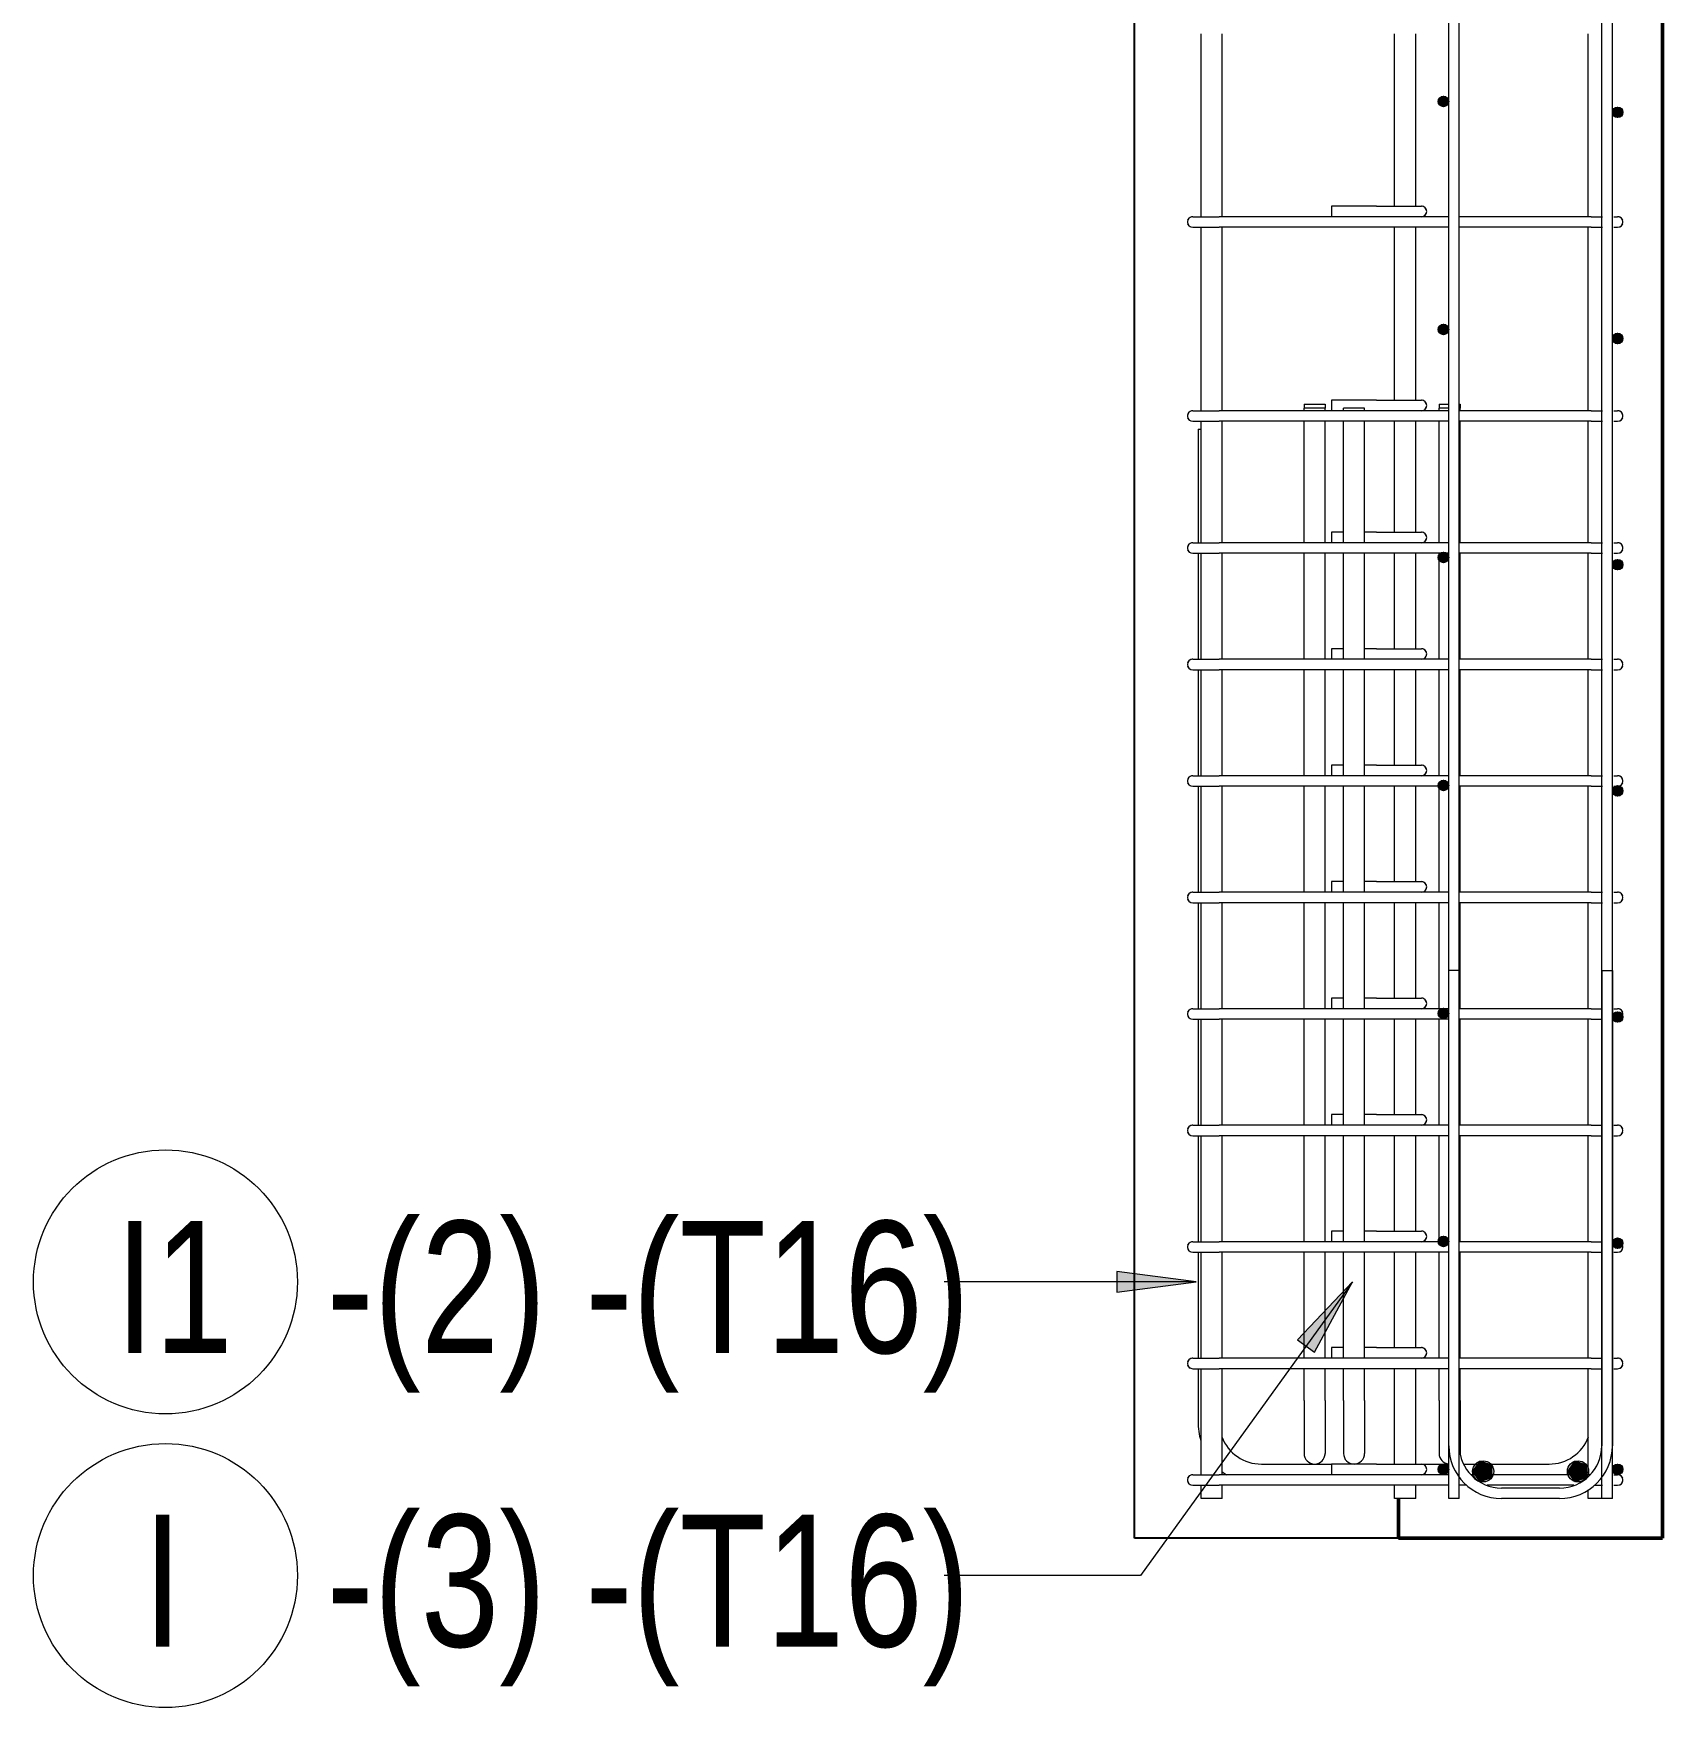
# Model space of a CAD drawing. Header units: millimetres. Extents: x 12983 to 23528, y -2876 to 5855.
# Drawn here: x 22294 to 23528, y -1523 to -255 of the extents above; entities that cross this region are included whole.
import ezdxf

# ---------------------------------------------------------------- set-up
doc = ezdxf.new("R2010")
doc.units = ezdxf.units.MM
for name, color, linetype, lineweight in [('A-WALL', 113, 'Continuous', 25), ('S-RBAR', 171, 'Continuous', 18), ('S-RBAR-IDEN', 171, 'Continuous', 9)]:
    doc.layers.add(name, color=color, linetype=linetype, lineweight=lineweight)
doc.styles.add('Nirmala UI Semilight', font='NirmalaS.ttf', dxfattribs={"width": 0.8, "height": 100})

# ---------------------------------------------------------------- blocks, each defined once
blk = doc.blocks.new('M_Rebar Tag_rfa MARK - ARROW-794226-Elevation Right 1')
at = {"layer": 'S-RBAR-IDEN'}
blk.add_circle((10570.1, 1169.6), 100, dxfattribs=at)

msp = doc.modelspace()

# ---------------------------------------------------------------- hatches: boundary and pattern name
at = {"layer": 'S-RBAR'}
h = msp.add_hatch(color=256, dxfattribs=at)
edge = h.paths.add_edge_path()
edge.add_arc((23362.15473, -306.65517), 4, 0, 360)
for points in [[(23362.15473, -310.65517), (23366.15473, -306.65517), (23362.15473, -302.65517), (23358.15473, -306.65517)], [(23494.15473, -318.93103), (23498.15473, -314.93103), (23494.15473, -310.93103), (23490.15473, -314.93103)], [(23362.15473, -483.37931), (23366.15473, -479.37931), (23362.15473, -475.37931), (23358.15473, -479.37931)], [(23494.15473, -490.27586), (23498.15473, -486.27586), (23494.15473, -482.27586), (23490.15473, -486.27586)], [(23362.15473, -656.10345), (23366.15473, -652.10345), (23362.15473, -648.10345), (23358.15473, -652.10345)], [(23494.15473, -661.62069), (23498.15473, -657.62069), (23494.15473, -653.62069), (23490.15473, -657.62069)], [(23362.15473, -828.82759), (23366.15473, -824.82759), (23362.15473, -820.82759), (23358.15473, -824.82759)], [(23494.15473, -832.96552), (23498.15473, -828.96552), (23494.15473, -824.96552), (23490.15473, -828.96552)], [(23362.15473, -1001.55172), (23366.15473, -997.55172), (23362.15473, -993.55172), (23358.15473, -997.55172)], [(23494.15473, -1004.31034), (23498.15473, -1000.31034), (23494.15473, -996.31034), (23490.15473, -1000.31034)], [(23362.15473, -1174.27586), (23366.15473, -1170.27586), (23362.15473, -1166.27586), (23358.15473, -1170.27586)], [(23494.15473, -1175.65517), (23498.15473, -1171.65517), (23494.15473, -1167.65517), (23490.15473, -1171.65517)], [(23362.15473, -1347), (23366.15473, -1343), (23362.15473, -1339), (23358.15473, -1343)], [(23389.80226, -1352.10845), (23398.74654, -1349.20228), (23398.74654, -1339.79772), (23389.80226, -1336.89155), (23384.2744, -1344.5)], [(23461.63228, -1352.10845), (23470.57655, -1349.20228), (23470.57655, -1339.79772), (23461.63228, -1336.89155), (23456.10442, -1344.5)], [(23494.15473, -1347), (23498.15473, -1343), (23494.15473, -1339), (23490.15473, -1343)]]:
    msp.add_hatch(color=256, dxfattribs=at).paths.add_polyline_path(points)
h = msp.add_hatch(color=256, dxfattribs=at)
edge = h.paths.add_edge_path()
edge.add_arc((23494.15473, -314.93103), 4, 0, 360)
h = msp.add_hatch(color=256, dxfattribs=at)
edge = h.paths.add_edge_path()
edge.add_arc((23362.15473, -479.37931), 4, 0, 360)
h = msp.add_hatch(color=256, dxfattribs=at)
edge = h.paths.add_edge_path()
edge.add_arc((23494.15473, -486.27586), 4, 0, 360)
h = msp.add_hatch(color=256, dxfattribs=at)
edge = h.paths.add_edge_path()
edge.add_arc((23362.15473, -652.10345), 4, 0, 360)
h = msp.add_hatch(color=256, dxfattribs=at)
edge = h.paths.add_edge_path()
edge.add_arc((23494.15473, -657.62069), 4, 0, 360)
h = msp.add_hatch(color=256, dxfattribs=at)
edge = h.paths.add_edge_path()
edge.add_arc((23362.15473, -824.82759), 4, 0, 360)
h = msp.add_hatch(color=256, dxfattribs=at)
edge = h.paths.add_edge_path()
edge.add_arc((23494.15473, -828.96552), 4, 0, 360)
h = msp.add_hatch(color=256, dxfattribs=at)
edge = h.paths.add_edge_path()
edge.add_arc((23362.15473, -997.55172), 4, 0, 360)
h = msp.add_hatch(color=256, dxfattribs=at)
edge = h.paths.add_edge_path()
edge.add_arc((23494.15473, -1000.31034), 4, 0, 360)
h = msp.add_hatch(color=256, dxfattribs=at)
edge = h.paths.add_edge_path()
edge.add_arc((23362.15473, -1170.27586), 4, 0, 360)
h = msp.add_hatch(color=256, dxfattribs=at)
edge = h.paths.add_edge_path()
edge.add_arc((23494.15473, -1171.65517), 4, 0, 360)
h = msp.add_hatch(color=256, dxfattribs=at)
edge = h.paths.add_edge_path()
edge.add_arc((23362.15473, -1343), 4, 0, 360)
h = msp.add_hatch(color=256, dxfattribs=at)
edge = h.paths.add_edge_path()
edge.add_arc((23392.2744, -1344.5), 8, 0, 360)
h = msp.add_hatch(color=256, dxfattribs=at)
edge = h.paths.add_edge_path()
edge.add_arc((23464.10442, -1344.5), 8, 0, 360)
h = msp.add_hatch(color=256, dxfattribs=at)
edge = h.paths.add_edge_path()
edge.add_arc((23494.15473, -1343), 4, 0, 360)
at = {"layer": 'S-RBAR-IDEN'}
for points in [[(23174.6777, -1200.88843), (23114.6777, -1192.98928), (23114.6777, -1208.78758)], [(23293.1771, -1200.88843), (23251.6535, -1244.91328), (23264.46285, -1254.16026)]]:
    msp.add_hatch(color=256, dxfattribs=at).paths.add_polyline_path(points)

# ---------------------------------------------------------------- linework, layer by layer
at = {"layer": 'A-WALL'}
for p, q in [((23128.15473, -1395), (23128.15473, 777)), ((23328.15473, -1395), (23128.15473, -1395))]:
    msp.add_line(p, q, dxfattribs=at)
at = {"layer": 'A-WALL', "lineweight": 50}
for p, q in [((23528.15473, -1395), (23528.15473, 515.48441)), ((23328.15473, -1365), (23328.15473, -1395)), ((23328.15473, -1395), (23528.15473, -1395))]:
    msp.add_line(p, q, dxfattribs=at)
at = {"layer": 'S-RBAR'}
for p, q in [((23366.15473, -1365), (23366.15473, 3670)), ((23374.15473, -1365), (23374.15473, 3670)), ((23482.15473, -1365), (23482.15473, 3630)), ((23490.15473, -1365), (23490.15473, 3630)), ((23178.49787, -394), (23178.49787, -255.36754)), ((23194.49787, -394), (23194.49787, -255.36754)), ((23325.15473, -386), (23325.15473, -255.36754)), ((23341.15473, -386), (23341.15473, -255.36754)), ((23471.81158, -394), (23471.81158, -255.36754)), ((23362.15473, -302.65517), (23358.15473, -306.65517)), ((23366.15473, -306.65517), (23362.15473, -302.65517)), ((23358.15473, -306.65517), (23362.15473, -310.65517)), ((23362.15473, -310.65517), (23366.15473, -306.65517)), ((23494.15473, -310.93103), (23490.15473, -314.93103)), ((23490.15473, -314.93103), (23494.15473, -318.93103)), ((23498.15473, -314.93103), (23494.15473, -310.93103)), ((23494.15473, -318.93103), (23498.15473, -314.93103)), ((23311.31356, -386), (23277.37243, -386)), ((23277.37243, -386), (23277.37243, -394)), ((23311.31356, -386), (23345.4557, -386)), ((23172.15473, -394), (23192.15473, -394)), ((23172.15473, -402), (23192.15473, -402)), ((23178.49787, -541), (23178.49787, -402)), ((23366.15473, -394), (23192.15473, -394)), ((23366.15473, -402), (23192.15473, -402)), ((23194.49787, -541), (23194.49787, -402)), ((23325.15473, -533), (23325.15473, -402)), ((23341.15473, -533), (23341.15473, -402)), ((23474.15473, -394), (23374.15473, -394)), ((23474.15473, -402), (23374.15473, -402)), ((23471.81158, -541), (23471.81158, -402)), ((23474.15473, -394), (23482.75104, -394)), ((23474.15473, -402), (23482.75104, -402)), ((23491.3468, -394), (23494.15473, -394)), ((23491.3468, -402), (23494.15473, -402)), ((23362.15473, -475.37931), (23358.15473, -479.37931)), ((23358.15473, -479.37931), (23362.15473, -483.37931)), ((23366.15473, -479.37931), (23362.15473, -475.37931)), ((23362.15473, -483.37931), (23366.15473, -479.37931)), ((23494.15473, -482.27586), (23490.15473, -486.27586)), ((23490.15473, -486.27586), (23494.15473, -490.27586)), ((23498.15473, -486.27586), (23494.15473, -482.27586)), ((23494.15473, -490.27586), (23498.15473, -486.27586)), ((23172.15473, -541), (23192.15473, -541)), ((23366.15473, -541), (23192.15473, -541)), ((23256.48997, -535.98585), (23256.48997, -538.93359)), ((23256.48997, -535.98585), (23272.48997, -535.98585)), ((23272.48997, -538.93359), (23256.48997, -538.93359)), ((23256.48997, -541), (23256.48997, -538.93359)), ((23272.48997, -535.98585), (23272.48997, -538.93359)), ((23272.48997, -541), (23272.48997, -538.93359)), ((23311.31356, -533), (23277.37243, -533)), ((23277.37243, -533), (23277.37243, -541)), ((23302.41045, -538.93359), (23286.41045, -538.93359)), ((23286.41045, -541), (23286.41045, -538.93359)), ((23302.41045, -541), (23302.41045, -538.93359)), ((23311.31356, -533), (23345.4557, -533)), ((23358.83094, -535.98585), (23358.83094, -538.93359)), ((23358.83094, -535.98585), (23366.15473, -535.98585)), ((23366.15473, -538.93359), (23358.83094, -538.93359)), ((23358.83094, -541), (23358.83094, -538.93359)), ((23374.15473, -535.98585), (23374.83094, -535.98585)), ((23374.83094, -538.93359), (23374.15473, -538.93359)), ((23474.15473, -541), (23374.15473, -541)), ((23374.83094, -535.98585), (23374.83094, -538.93359)), ((23374.83094, -541), (23374.83094, -538.93359)), ((23474.15473, -541), (23482.75104, -541)), ((23491.3468, -541), (23494.15473, -541)), ((23172.15473, -549), (23192.15473, -549)), ((23176.15473, -554.9446), (23176.15473, -641)), ((23176.15473, -554.9446), (23178.49787, -554.9446)), ((23178.49787, -641), (23178.49787, -549)), ((23366.15473, -549), (23192.15473, -549)), ((23194.49787, -641), (23194.49787, -549)), ((23256.48997, -641), (23256.48997, -549)), ((23272.48997, -641), (23272.48997, -549)), ((23286.41045, -641), (23286.41045, -549)), ((23302.41045, -641), (23302.41045, -549)), ((23325.15473, -633), (23325.15473, -549)), ((23341.15473, -633), (23341.15473, -549)), ((23358.83094, -641), (23358.83094, -549)), ((23474.15473, -549), (23374.15473, -549)), ((23374.83094, -641), (23374.83094, -549)), ((23471.81158, -641), (23471.81158, -549)), ((23474.15473, -549), (23482.75104, -549)), ((23491.3468, -549), (23494.15473, -549)), ((23286.41045, -633), (23277.37243, -633)), ((23277.37243, -633), (23277.37243, -641)), ((23311.31356, -633), (23302.41045, -633)), ((23311.31356, -633), (23345.4557, -633)), ((23172.15473, -641), (23192.15473, -641)), ((23366.15473, -641), (23192.15473, -641)), ((23474.15473, -641), (23374.15473, -641)), ((23474.15473, -641), (23482.75104, -641)), ((23491.3468, -641), (23494.15473, -641)), ((23172.15473, -649), (23192.15473, -649)), ((23176.15473, -649), (23176.15473, -729.25)), ((23178.49787, -729.25), (23178.49787, -649)), ((23366.15473, -649), (23192.15473, -649)), ((23194.49787, -729.25), (23194.49787, -649)), ((23256.48997, -729.25), (23256.48997, -649)), ((23272.48997, -729.25), (23272.48997, -649)), ((23286.41045, -729.25), (23286.41045, -649)), ((23302.41045, -729.25), (23302.41045, -649)), ((23325.15473, -721.25), (23325.15473, -649)), ((23341.15473, -721.25), (23341.15473, -649)), ((23362.15473, -648.10345), (23358.15473, -652.10345)), ((23358.15473, -652.10345), (23362.15473, -656.10345)), ((23358.83094, -729.25), (23358.83094, -649)), ((23366.15473, -652.10345), (23362.15473, -648.10345)), ((23362.15473, -656.10345), (23366.15473, -652.10345)), ((23474.15473, -649), (23374.15473, -649)), ((23374.83094, -729.25), (23374.83094, -649)), ((23471.81158, -729.25), (23471.81158, -649)), ((23474.15473, -649), (23482.75104, -649)), ((23494.15473, -653.62069), (23490.15473, -657.62069)), ((23490.15473, -657.62069), (23494.15473, -661.62069)), ((23491.3468, -649), (23494.15473, -649)), ((23498.15473, -657.62069), (23494.15473, -653.62069)), ((23494.15473, -661.62069), (23498.15473, -657.62069)), ((23286.41045, -721.25), (23277.37243, -721.25)), ((23277.37243, -721.25), (23277.37243, -729.25)), ((23311.31356, -721.25), (23302.41045, -721.25)), ((23311.31356, -721.25), (23345.4557, -721.25)), ((23172.15473, -729.25), (23192.15473, -729.25)), ((23366.15473, -729.25), (23192.15473, -729.25)), ((23474.15473, -729.25), (23374.15473, -729.25)), ((23474.15473, -729.25), (23482.75104, -729.25)), ((23491.3468, -729.25), (23494.15473, -729.25)), ((23172.15473, -737.25), (23192.15473, -737.25)), ((23176.15473, -737.25), (23176.15473, -817.5)), ((23178.49787, -817.5), (23178.49787, -737.25)), ((23366.15473, -737.25), (23192.15473, -737.25)), ((23194.49787, -817.5), (23194.49787, -737.25)), ((23256.48997, -817.5), (23256.48997, -737.25)), ((23272.48997, -817.5), (23272.48997, -737.25)), ((23286.41045, -817.5), (23286.41045, -737.25)), ((23302.41045, -817.5), (23302.41045, -737.25)), ((23325.15473, -809.5), (23325.15473, -737.25)), ((23341.15473, -809.5), (23341.15473, -737.25)), ((23358.83094, -817.5), (23358.83094, -737.25)), ((23474.15473, -737.25), (23374.15473, -737.25)), ((23374.83094, -817.5), (23374.83094, -737.25)), ((23471.81158, -817.5), (23471.81158, -737.25)), ((23474.15473, -737.25), (23482.75104, -737.25)), ((23491.3468, -737.25), (23494.15473, -737.25)), ((23286.41045, -809.5), (23277.37243, -809.5)), ((23277.37243, -809.5), (23277.37243, -817.5)), ((23311.31356, -809.5), (23302.41045, -809.5)), ((23311.31356, -809.5), (23345.4557, -809.5)), ((23172.15473, -817.5), (23192.15473, -817.5)), ((23366.15473, -817.5), (23192.15473, -817.5)), ((23362.15473, -820.82759), (23358.15473, -824.82759)), ((23366.15473, -824.82759), (23362.15473, -820.82759)), ((23474.15473, -817.5), (23374.15473, -817.5)), ((23474.15473, -817.5), (23482.75104, -817.5)), ((23491.3468, -817.5), (23494.15473, -817.5)), ((23172.15473, -825.5), (23192.15473, -825.5)), ((23176.15473, -825.5), (23176.15473, -905.75)), ((23178.49787, -905.75), (23178.49787, -825.5)), ((23366.15473, -825.5), (23192.15473, -825.5)), ((23194.49787, -905.75), (23194.49787, -825.5)), ((23256.48997, -905.75), (23256.48997, -825.5)), ((23272.48997, -905.75), (23272.48997, -825.5)), ((23286.41045, -905.75), (23286.41045, -825.5)), ((23302.41045, -905.75), (23302.41045, -825.5)), ((23325.15473, -897.75), (23325.15473, -825.5)), ((23341.15473, -897.75), (23341.15473, -825.5)), ((23358.15473, -824.82759), (23362.15473, -828.82759)), ((23358.83094, -905.75), (23358.83094, -825.5)), ((23362.15473, -828.82759), (23366.15473, -824.82759)), ((23474.15473, -825.5), (23374.15473, -825.5)), ((23374.83094, -905.75), (23374.83094, -825.5)), ((23471.81158, -905.75), (23471.81158, -825.5)), ((23474.15473, -825.5), (23482.75104, -825.5)), ((23494.15473, -824.96552), (23490.15473, -828.96552)), ((23490.15473, -828.96552), (23494.15473, -832.96552)), ((23491.3468, -825.5), (23494.15473, -825.5)), ((23498.15473, -828.96552), (23494.15473, -824.96552)), ((23494.15473, -832.96552), (23498.15473, -828.96552)), ((23286.41045, -897.75), (23277.37243, -897.75)), ((23277.37243, -897.75), (23277.37243, -905.75)), ((23311.31356, -897.75), (23302.41045, -897.75)), ((23311.31356, -897.75), (23345.4557, -897.75)), ((23172.15473, -905.75), (23192.15473, -905.75)), ((23366.15473, -905.75), (23192.15473, -905.75)), ((23474.15473, -905.75), (23374.15473, -905.75)), ((23474.15473, -905.75), (23482.75104, -905.75)), ((23491.3468, -905.75), (23494.15473, -905.75)), ((23172.15473, -913.75), (23192.15473, -913.75)), ((23176.15473, -913.89566), (23176.15473, -994)), ((23178.49787, -994), (23178.49787, -913.89566)), ((23366.15473, -913.75), (23192.15473, -913.75)), ((23194.49787, -994), (23194.49787, -913.89566)), ((23256.48997, -994), (23256.48997, -913.75)), ((23272.48997, -994), (23272.48997, -913.75)), ((23286.41045, -994), (23286.41045, -913.75)), ((23302.41045, -994), (23302.41045, -913.75)), ((23325.15473, -986), (23325.15473, -913.89566)), ((23341.15473, -986), (23341.15473, -913.89566)), ((23358.83094, -994), (23358.83094, -913.89566)), ((23474.15473, -913.75), (23374.15473, -913.75)), ((23374.83094, -994), (23374.83094, -913.75)), ((23471.81158, -994), (23471.81158, -913.75)), ((23474.15473, -913.75), (23482.75104, -913.75)), ((23491.3468, -913.75), (23494.15473, -913.75)), ((23374.15473, -965.125), (23366.15473, -965.125)), ((23366.15473, -1325.125), (23366.15473, -965.125)), ((23374.15473, -1325.125), (23374.15473, -965.125)), ((23482.15473, -965.125), (23482.15473, -1325.125)), ((23482.15473, -965.125), (23490.15473, -965.125)), ((23490.15473, -965.125), (23490.15473, -1325.125)), ((23286.41045, -986), (23277.37243, -986)), ((23277.37243, -986), (23277.37243, -994)), ((23311.31356, -986), (23302.41045, -986)), ((23311.31356, -986), (23345.4557, -986)), ((23172.15473, -994), (23192.15473, -994)), ((23366.15473, -994), (23192.15473, -994)), ((23362.15473, -993.55172), (23358.15473, -997.55172)), ((23358.15473, -997.55172), (23362.15473, -1001.55172)), ((23366.15473, -997.55172), (23362.15473, -993.55172)), ((23362.15473, -1001.55172), (23366.15473, -997.55172)), ((23474.15473, -994), (23374.15473, -994)), ((23474.15473, -994), (23482.75104, -994)), ((23494.15473, -996.31034), (23490.15473, -1000.31034)), ((23490.15473, -1000.31034), (23494.15473, -1004.31034)), ((23491.3468, -994), (23494.15473, -994)), ((23498.15473, -1000.31034), (23494.15473, -996.31034)), ((23494.15473, -1004.31034), (23498.15473, -1000.31034)), ((23172.15473, -1002), (23192.15473, -1002)), ((23176.15473, -1002), (23176.15473, -1082.25)), ((23178.49787, -1082.25), (23178.49787, -1002)), ((23366.15473, -1002), (23192.15473, -1002)), ((23194.49787, -1082.25), (23194.49787, -1002)), ((23256.48997, -1082.25), (23256.48997, -1002)), ((23272.48997, -1082.25), (23272.48997, -1002)), ((23286.41045, -1082.25), (23286.41045, -1002)), ((23302.41045, -1082.25), (23302.41045, -1002)), ((23325.15473, -1074.25), (23325.15473, -1002)), ((23341.15473, -1074.25), (23341.15473, -1002)), ((23358.83094, -1082.25), (23358.83094, -1002)), ((23474.15473, -1002), (23374.15473, -1002)), ((23374.83094, -1082.25), (23374.83094, -1002)), ((23471.81158, -1082.25), (23471.81158, -1002)), ((23474.15473, -1002), (23482.75104, -1002)), ((23491.3468, -1002), (23494.15473, -1002)), ((23286.41045, -1074.25), (23277.37243, -1074.25)), ((23277.37243, -1074.25), (23277.37243, -1082.25)), ((23311.31356, -1074.25), (23302.41045, -1074.25)), ((23311.31356, -1074.25), (23345.4557, -1074.25)), ((23172.15473, -1082.25), (23192.15473, -1082.25)), ((23172.15473, -1090.25), (23192.15473, -1090.25)), ((23176.15473, -1090.25), (23176.15473, -1170.5)), ((23178.49787, -1170.5), (23178.49787, -1090.25)), ((23366.15473, -1082.25), (23192.15473, -1082.25)), ((23366.15473, -1090.25), (23192.15473, -1090.25)), ((23194.49787, -1170.5), (23194.49787, -1090.25)), ((23256.48997, -1170.5), (23256.48997, -1090.25)), ((23272.48997, -1170.5), (23272.48997, -1090.25)), ((23286.41045, -1170.5), (23286.41045, -1090.25)), ((23302.41045, -1170.5), (23302.41045, -1090.25)), ((23325.15473, -1162.5), (23325.15473, -1090.25)), ((23341.15473, -1162.5), (23341.15473, -1090.25)), ((23358.83094, -1170.5), (23358.83094, -1090.25)), ((23474.15473, -1082.25), (23374.15473, -1082.25)), ((23474.15473, -1090.25), (23374.15473, -1090.25)), ((23374.83094, -1170.5), (23374.83094, -1090.25)), ((23471.81158, -1170.5), (23471.81158, -1090.25)), ((23474.15473, -1082.25), (23482.75104, -1082.25)), ((23474.15473, -1090.25), (23482.75104, -1090.25)), ((23491.3468, -1082.25), (23494.15473, -1082.25)), ((23491.3468, -1090.25), (23494.15473, -1090.25)), ((23286.41045, -1162.5), (23277.37243, -1162.5)), ((23277.37243, -1162.5), (23277.37243, -1170.5)), ((23311.31356, -1162.5), (23302.41045, -1162.5)), ((23311.31356, -1162.5), (23345.4557, -1162.5)), ((23362.15473, -1166.27586), (23358.15473, -1170.27586)), ((23366.15473, -1170.27586), (23362.15473, -1166.27586)), ((23172.15473, -1170.5), (23192.15473, -1170.5)), ((23172.15473, -1178.5), (23192.15473, -1178.5)), ((23176.15473, -1178.5), (23176.15473, -1258.75)), ((23178.49787, -1258.75), (23178.49787, -1178.5)), ((23366.15473, -1170.5), (23192.15473, -1170.5)), ((23366.15473, -1178.5), (23192.15473, -1178.5)), ((23194.49787, -1258.75), (23194.49787, -1178.5)), ((23256.48997, -1258.75), (23256.48997, -1178.5)), ((23272.48997, -1258.75), (23272.48997, -1178.5)), ((23286.41045, -1258.75), (23286.41045, -1178.5)), ((23302.41045, -1258.75), (23302.41045, -1178.5)), ((23325.15473, -1250.75), (23325.15473, -1178.5)), ((23341.15473, -1250.75), (23341.15473, -1178.5)), ((23358.15473, -1170.27586), (23362.15473, -1174.27586)), ((23358.83094, -1258.75), (23358.83094, -1178.5)), ((23362.15473, -1174.27586), (23366.15473, -1170.27586)), ((23474.15473, -1170.5), (23374.15473, -1170.5)), ((23474.15473, -1178.5), (23374.15473, -1178.5)), ((23374.83094, -1258.75), (23374.83094, -1178.5)), ((23471.81158, -1258.75), (23471.81158, -1178.5)), ((23474.15473, -1170.5), (23482.75104, -1170.5)), ((23474.15473, -1178.5), (23482.75104, -1178.5)), ((23494.15473, -1167.65517), (23490.15473, -1171.65517)), ((23490.15473, -1171.65517), (23494.15473, -1175.65517)), ((23491.3468, -1170.5), (23494.15473, -1170.5)), ((23491.3468, -1178.5), (23494.15473, -1178.5)), ((23498.15473, -1171.65517), (23494.15473, -1167.65517)), ((23494.15473, -1175.65517), (23498.15473, -1171.65517)), ((23286.41045, -1250.75), (23277.37243, -1250.75)), ((23277.37243, -1250.75), (23277.37243, -1258.75)), ((23311.31356, -1250.75), (23302.41045, -1250.75)), ((23311.31356, -1250.75), (23345.4557, -1250.75)), ((23172.15473, -1258.75), (23192.15473, -1258.75)), ((23172.15473, -1266.75), (23192.15473, -1266.75)), ((23176.15473, -1266.75), (23176.15473, -1307)), ((23178.49787, -1347), (23178.49787, -1266.75)), ((23366.15473, -1258.75), (23192.15473, -1258.75)), ((23366.15473, -1266.75), (23192.15473, -1266.75)), ((23194.49787, -1347), (23194.49787, -1266.75)), ((23256.48997, -1290.93359), (23256.48997, -1266.75)), ((23272.48997, -1290.93359), (23272.48997, -1266.75)), ((23286.41045, -1290.93359), (23286.41045, -1266.75)), ((23302.41045, -1290.93359), (23302.41045, -1266.75)), ((23325.15473, -1339), (23325.15473, -1266.75)), ((23341.15473, -1339), (23341.15473, -1266.75)), ((23358.83094, -1290.93359), (23358.83094, -1266.75)), ((23474.15473, -1258.75), (23374.15473, -1258.75)), ((23474.15473, -1266.75), (23374.15473, -1266.75)), ((23374.83094, -1290.93359), (23374.83094, -1266.75)), ((23471.81158, -1347), (23471.81158, -1266.75)), ((23474.15473, -1258.75), (23482.75104, -1258.75)), ((23474.15473, -1266.75), (23482.75104, -1266.75)), ((23491.3468, -1258.75), (23494.15473, -1258.75)), ((23491.3468, -1266.75), (23494.15473, -1266.75)), ((23256.48997, -1290.93359), (23256.48997, -1330.93359)), ((23272.48997, -1290.93359), (23272.48997, -1330.93359)), ((23286.41045, -1290.93359), (23286.41045, -1330.93359)), ((23302.41045, -1290.93359), (23302.41045, -1330.93359)), ((23358.83094, -1290.93359), (23358.83094, -1330.93359)), ((23374.83094, -1290.93359), (23374.83094, -1330.84734)), ((23224.15473, -1339), (23277.37243, -1339)), ((23311.31356, -1339), (23277.37243, -1339)), ((23277.37243, -1339), (23277.37243, -1347)), ((23311.31356, -1339), (23345.4557, -1339)), ((23345.4557, -1339), (23366.15473, -1339)), ((23362.15473, -1339), (23358.15473, -1343)), ((23358.15473, -1343), (23362.15473, -1347)), ((23366.15473, -1343), (23362.15473, -1339)), ((23362.15473, -1347), (23366.15473, -1343)), ((23377.56171, -1339), (23442.15473, -1339)), ((23389.80226, -1336.89155), (23384.2744, -1344.5)), ((23398.74654, -1339.79772), (23389.80226, -1336.89155)), ((23398.74654, -1349.20228), (23398.74654, -1339.79772)), ((23461.63228, -1336.89155), (23456.10442, -1344.5)), ((23470.57655, -1339.79772), (23461.63228, -1336.89155)), ((23470.57655, -1349.20228), (23470.57655, -1339.79772)), ((23494.15473, -1339), (23490.15473, -1343)), ((23490.15473, -1343), (23494.15473, -1347)), ((23498.15473, -1343), (23494.15473, -1339)), ((23494.15473, -1347), (23498.15473, -1343)), ((23172.15473, -1347), (23192.15473, -1347)), ((23172.15473, -1355), (23192.15473, -1355)), ((23178.49787, -1365), (23178.49787, -1355)), ((23366.15473, -1347), (23192.15473, -1347)), ((23366.15473, -1355), (23192.15473, -1355)), ((23194.49787, -1365), (23194.49787, -1355)), ((23325.15473, -1365), (23325.15473, -1355)), ((23341.15473, -1365), (23341.15473, -1355)), ((23379.94353, -1355), (23374.15473, -1355)), ((23473.35949, -1347), (23382.94996, -1347)), ((23384.2744, -1344.5), (23389.80226, -1352.10845)), ((23389.80226, -1352.10845), (23398.74654, -1349.20228)), ((23460.93475, -1355), (23395.37471, -1355)), ((23456.10442, -1344.5), (23461.63228, -1352.10845)), ((23461.63228, -1352.10845), (23470.57655, -1349.20228)), ((23476.60458, -1355), (23482.75104, -1355)), ((23491.3468, -1347), (23494.15473, -1347)), ((23491.3468, -1355), (23494.15473, -1355)), ((23194.49787, -1365), (23178.49787, -1365)), ((23341.15473, -1365), (23325.15473, -1365)), ((23374.15473, -1365), (23366.15473, -1365)), ((23450.15473, -1357.125), (23406.15473, -1357.125)), ((23450.15473, -1365.125), (23406.15473, -1365.125)), ((23471.81158, -1365), (23471.81158, -1358.49467)), ((23482.15473, -1365), (23471.81158, -1365)), ((23490.15473, -1365), (23482.15473, -1365))]:
    msp.add_line(p, q, dxfattribs=at)
for centre, radius in [((23362.15473, -306.65517), 4), ((23494.15473, -314.93103), 4), ((23362.15473, -479.37931), 4), ((23494.15473, -486.27586), 4), ((23362.15473, -652.10345), 4), ((23494.15473, -657.62069), 4), ((23362.15473, -824.82759), 4), ((23494.15473, -828.96552), 4), ((23362.15473, -997.55172), 4), ((23494.15473, -1000.31034), 4), ((23362.15473, -1170.27586), 4), ((23494.15473, -1171.65517), 4), ((23362.15473, -1343), 4), ((23392.2744, -1344.5), 8), ((23464.10442, -1344.5), 8), ((23494.15473, -1343), 4)]:
    msp.add_circle(centre, radius, dxfattribs=at)
for centre, radius, start, end in [((23345.4557, -390), 4, 75, 90), ((23345.4557, -390), 4, 270, 90), ((23345.4557, -390), 4, 15, 60), ((23345.4557, -390), 4, 300, 345), ((23172.15473, -398), 4, 90, 270), ((23172.15473, -398), 4, 120, 165), ((23172.15473, -398), 4, 120, 165), ((23172.15473, -398), 4, 195, 240), ((23172.15473, -398), 4, 195, 240), ((23172.15473, -398), 4, 90, 105), ((23172.15473, -398), 4, 90, 105), ((23494.15473, -398), 4, 75, 90), ((23494.15473, -398), 4, 270, 90), ((23494.15473, -398), 4, 15, 60), ((23494.15473, -398), 4, 300, 345), ((23172.15473, -545), 4, 90, 270), ((23172.15473, -545), 4, 120, 165), ((23172.15473, -545), 4, 120, 165), ((23172.15473, -545), 4, 90, 105), ((23172.15473, -545), 4, 90, 105), ((23345.4557, -537), 4, 75, 90), ((23345.4557, -537), 4, 270, 90), ((23345.4557, -537), 4, 15, 60), ((23345.4557, -537), 4, 300, 345), ((23494.15473, -545), 4, 75, 90), ((23494.15473, -545), 4, 270, 90), ((23494.15473, -545), 4, 15, 60), ((23172.15473, -545), 4, 195, 240), ((23172.15473, -545), 4, 195, 240), ((23494.15473, -545), 4, 300, 345), ((23345.4557, -637), 4, 75, 90), ((23345.4557, -637), 4, 270, 90), ((23345.4557, -637), 4, 15, 60), ((23172.15473, -645), 4, 90, 270), ((23172.15473, -645), 4, 120, 165), ((23172.15473, -645), 4, 120, 165), ((23172.15473, -645), 4, 195, 240), ((23172.15473, -645), 4, 195, 240), ((23172.15473, -645), 4, 90, 105), ((23172.15473, -645), 4, 90, 105), ((23345.4557, -637), 4, 300, 345), ((23494.15473, -645), 4, 75, 90), ((23494.15473, -645), 4, 270, 90), ((23494.15473, -645), 4, 15, 60), ((23494.15473, -645), 4, 300, 345), ((23345.4557, -725.25), 4, 75, 90), ((23345.4557, -725.25), 4, 270, 90), ((23345.4557, -725.25), 4, 15, 60), ((23172.15473, -733.25), 4, 90, 270), ((23172.15473, -733.25), 4, 120, 165), ((23172.15473, -733.25), 4, 120, 165), ((23172.15473, -733.25), 4, 195, 240), ((23172.15473, -733.25), 4, 195, 240), ((23172.15473, -733.25), 4, 90, 105), ((23172.15473, -733.25), 4, 90, 105), ((23345.4557, -725.25), 4, 300, 345), ((23494.15473, -733.25), 4, 75, 90), ((23494.15473, -733.25), 4, 270, 90), ((23494.15473, -733.25), 4, 15, 60), ((23494.15473, -733.25), 4, 300, 345), ((23345.4557, -813.5), 4, 75, 90), ((23345.4557, -813.5), 4, 270, 90), ((23345.4557, -813.5), 4, 15, 60), ((23172.15473, -821.5), 4, 90, 270), ((23172.15473, -821.5), 4, 120, 165), ((23172.15473, -821.5), 4, 120, 165), ((23172.15473, -821.5), 4, 195, 240), ((23172.15473, -821.5), 4, 195, 240), ((23172.15473, -821.5), 4, 90, 105), ((23172.15473, -821.5), 4, 90, 105), ((23345.4557, -813.5), 4, 300, 345), ((23494.15473, -821.5), 4, 75, 90), ((23494.15473, -821.5), 4, 270, 90), ((23494.15473, -821.5), 4, 15, 60), ((23494.15473, -821.5), 4, 300, 345), ((23345.4557, -901.75), 4, 75, 90), ((23345.4557, -901.75), 4, 270, 90), ((23345.4557, -901.75), 4, 15, 60), ((23172.15473, -909.75), 4, 90, 270), ((23172.15473, -909.75), 4, 120, 165), ((23172.15473, -909.75), 4, 120, 165), ((23172.15473, -909.75), 4, 195, 240), ((23172.15473, -909.75), 4, 195, 240), ((23172.15473, -909.75), 4, 90, 105), ((23172.15473, -909.75), 4, 90, 105), ((23345.4557, -901.75), 4, 300, 345), ((23494.15473, -909.75), 4, 75, 90), ((23494.15473, -909.75), 4, 270, 90), ((23494.15473, -909.75), 4, 15, 60), ((23494.15473, -909.75), 4, 300, 345), ((23345.4557, -990), 4, 75, 90), ((23345.4557, -990), 4, 270, 90), ((23345.4557, -990), 4, 15, 60), ((23172.15473, -998), 4, 90, 270), ((23172.15473, -998), 4, 120, 165), ((23172.15473, -998), 4, 120, 165), ((23172.15473, -998), 4, 195, 240), ((23172.15473, -998), 4, 195, 240), ((23172.15473, -998), 4, 90, 105), ((23172.15473, -998), 4, 90, 105), ((23345.4557, -990), 4, 300, 345), ((23494.15473, -998), 4, 75, 90), ((23494.15473, -998), 4, 270, 90), ((23494.15473, -998), 4, 15, 60), ((23494.15473, -998), 4, 300, 345), ((23345.4557, -1078.25), 4, 75, 90), ((23345.4557, -1078.25), 4, 270, 90), ((23345.4557, -1078.25), 4, 15, 60), ((23172.15473, -1086.25), 4, 90, 270), ((23172.15473, -1086.25), 4, 120, 165), ((23172.15473, -1086.25), 4, 120, 165), ((23172.15473, -1086.25), 4, 195, 240), ((23172.15473, -1086.25), 4, 195, 240), ((23172.15473, -1086.25), 4, 90, 105), ((23172.15473, -1086.25), 4, 90, 105), ((23345.4557, -1078.25), 4, 300, 345), ((23494.15473, -1086.25), 4, 75, 90), ((23494.15473, -1086.25), 4, 270, 90), ((23494.15473, -1086.25), 4, 15, 60), ((23494.15473, -1086.25), 4, 300, 345), ((23345.4557, -1166.5), 4, 75, 90), ((23345.4557, -1166.5), 4, 270, 90), ((23345.4557, -1166.5), 4, 15, 60), ((23172.15473, -1174.5), 4, 90, 270), ((23172.15473, -1174.5), 4, 120, 165), ((23172.15473, -1174.5), 4, 120, 165), ((23172.15473, -1174.5), 4, 195, 240), ((23172.15473, -1174.5), 4, 195, 240), ((23172.15473, -1174.5), 4, 90, 105), ((23172.15473, -1174.5), 4, 90, 105), ((23345.4557, -1166.5), 4, 300, 345), ((23494.15473, -1174.5), 4, 75, 90), ((23494.15473, -1174.5), 4, 270, 90), ((23494.15473, -1174.5), 4, 15, 60), ((23494.15473, -1174.5), 4, 300, 345), ((23345.4557, -1254.75), 4, 75, 90), ((23345.4557, -1254.75), 4, 270, 90), ((23345.4557, -1254.75), 4, 15, 60), ((23172.15473, -1262.75), 4, 90, 270), ((23172.15473, -1262.75), 4, 120, 165), ((23172.15473, -1262.75), 4, 120, 165), ((23172.15473, -1262.75), 4, 195, 240), ((23172.15473, -1262.75), 4, 195, 240), ((23172.15473, -1262.75), 4, 90, 105), ((23172.15473, -1262.75), 4, 90, 105), ((23345.4557, -1254.75), 4, 300, 345), ((23494.15473, -1262.75), 4, 75, 90), ((23494.15473, -1262.75), 4, 270, 90), ((23494.15473, -1262.75), 4, 15, 60), ((23494.15473, -1262.75), 4, 300, 345), ((23224.15473, -1307), 48, 180, 197.21340847), ((23224.15473, -1307), 32, 200.87822304, 270), ((23442.15473, -1307), 32, 270, 339.12177696), ((23264.48997, -1330.93359), 8, 180, 0), ((23264.48997, -1330.93359), 8, 345, 0), ((23294.41045, -1330.93359), 8, 180, 0), ((23294.41045, -1330.93359), 8, 345, 0), ((23366.83094, -1330.93359), 8, 180, 265.10120788), ((23406.15473, -1325.125), 40, 180, 270), ((23406.15473, -1325.125), 32, 180, 270), ((23450.15473, -1325.125), 32, 270, 0), ((23450.15473, -1325.125), 40, 270, 0), ((23345.4557, -1343), 4, 270, 90), ((23172.15473, -1351), 4, 90, 270), ((23172.15473, -1351), 4, 120, 165), ((23172.15473, -1351), 4, 120, 165), ((23172.15473, -1351), 4, 195, 240), ((23172.15473, -1351), 4, 195, 240), ((23172.15473, -1351), 4, 90, 105), ((23172.15473, -1351), 4, 90, 105), ((23224.15473, -1307), 48, 231.46446609, 236.91426311), ((23442.15473, -1307), 48, 303.08573689, 308.53553391), ((23494.15473, -1351), 4, 75, 90), ((23494.15473, -1351), 4, 270, 90), ((23494.15473, -1351), 4, 15, 60), ((23494.15473, -1351), 4, 300, 345)]:
    msp.add_arc(centre, radius, start, end, dxfattribs=at)
at = {"layer": 'S-RBAR-IDEN'}
for p, q in [((23174.6777, -1200.88843), (22983.762, -1200.88843)), ((23174.6777, -1200.88843), (23114.6777, -1192.98928)), ((23114.6777, -1192.98928), (23114.6777, -1208.78758)), ((23114.6777, -1208.78758), (23174.6777, -1200.88843)), ((23293.1771, -1200.88843), (23132.54458, -1423.40396)), ((23293.1771, -1200.88843), (23251.6535, -1244.91328)), ((23264.46285, -1254.16026), (23293.1771, -1200.88843)), ((23251.6535, -1244.91328), (23264.46285, -1254.16026)), ((23132.54458, -1423.40396), (22983.762, -1423.40396))]:
    msp.add_line(p, q, dxfattribs=at)

# ---------------------------------------------------------------- block references
for p in [(11823.62675, -2370.53467), (11823.62675, -2593.0502)]:
    msp.add_blockref('M_Rebar Tag_rfa MARK - ARROW-794226-Elevation Right 1', p, dxfattribs=at)

# ---------------------------------------------------------------- texts
at = {"layer": 'S-RBAR-IDEN', "char_height": 100, "attachment_point": 1, "style": 'Nirmala UI Semilight'}
for s, insert, width in [('-(2) -(T16)', (22515.922, -1154.80653), 564.388), ('I1', (22355.66149, -1154.80653), 84.6582), ('I', (22376.78149, -1377.32206), 33.3502), ('-(3) -(T16)', (22515.922, -1377.32206), 564.388)]:
    msp.add_mtext(s, dxfattribs=dict(at, insert=insert, width=width))

doc.saveas('drawing.dxf')
